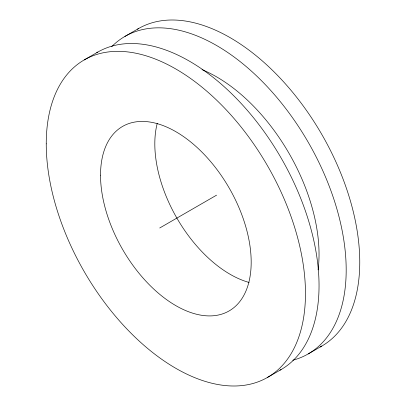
<?xml version="1.0" encoding="UTF-8"?>
<svg xmlns="http://www.w3.org/2000/svg" width="406" height="406" viewBox="0 0 406 406"><rect width="100%" height="100%" fill="white"/><g stroke="black" fill="none" stroke-linecap="round" stroke-linejoin="round"><path stroke-width="0.61" d="M84.204 59.931L97.78 52.095M124.921 36.423L138.492 28.587M159.731 227.984L216.571 195.164M267.508 377.413L281.079 369.577M308.22 353.905L321.796 346.069M249.086 282.449A106.524 61.504 60 0 1 157.239 123.368M137.446 29.207A183.299 105.829 60 0 1 322.059 134.873A183.299 105.829 60 0 1 320.197 346.963M111.701 46.665A183.299 105.829 60 0 1 308.22 142.247A183.299 105.829 60 0 1 292.741 360.234M96.729 52.714A183.299 105.829 60 0 1 281.079 157.919A183.299 105.829 60 0 1 280.018 370.176M202.036 69.649A144.912 83.666 60 0 1 318.086 269.888M100.531 175.184A106.524 61.504 60 0 0 213.52 315.741A106.524 61.504 60 0 0 213.52 165.09A106.524 61.504 60 0 0 100.531 175.184M46.243 143.841A183.299 105.829 60 0 0 240.662 385.7A183.299 105.829 60 0 0 240.662 126.474A183.299 105.829 60 0 0 46.243 143.841"/></g></svg>
